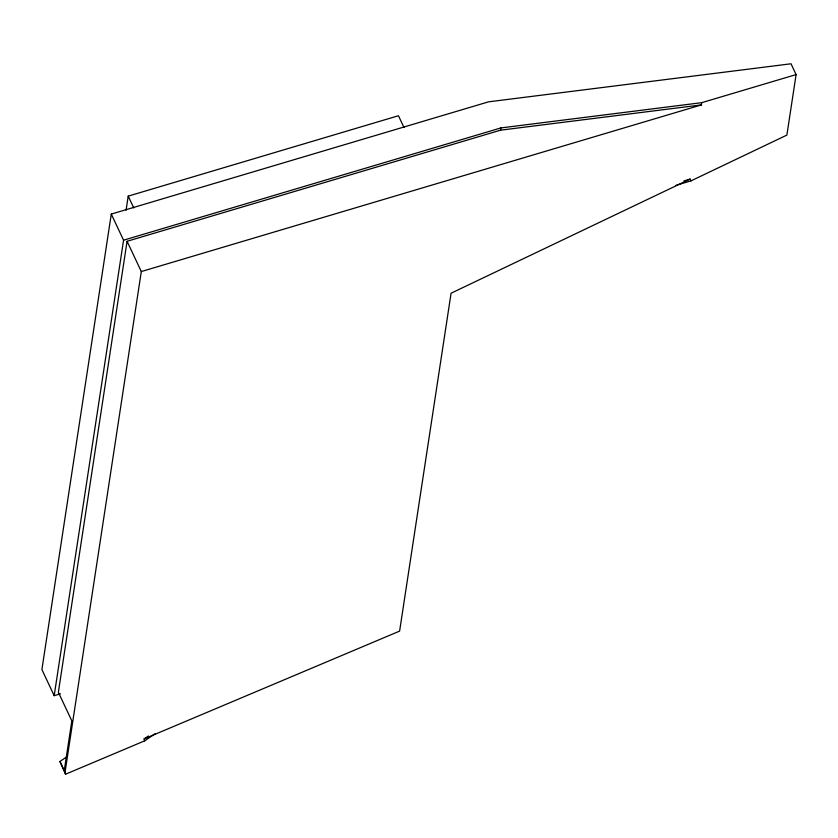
<?xml version="1.0" encoding="UTF-8"?>
<svg xmlns="http://www.w3.org/2000/svg" width="838" height="838" viewBox="0 0 838 838"><rect width="100%" height="100%" fill="white"/><g stroke="black" fill="none" stroke-linecap="round" stroke-linejoin="round"><path stroke-width="1.26" d="M675.994 185.334L691.004 180.861L786.882 135.086L796.1 74.592L791.02 63.782L488.606 101.827L111.286 214.088L41.9 669.572L54.187 695.676L60.43 693.822M126.077 210.181L128.214 196.134L398.448 115.738L403.989 127.502M54.187 695.676L123.563 240.192L111.286 214.088M796.1 74.592L701.752 102.665L701.416 104.907L500.548 130.183L127.072 241.292L58.367 692.293L71.827 720.89L64.254 770.614M155.397 733.554L144.628 740.855L65.553 774.218L65.039 772.28L141.308 271.554L127.072 241.292M500.548 130.183L500.883 127.931L701.752 102.665M65.553 774.218L59.948 761.47L66.432 757.081M144.628 740.855L144.105 738.917L148.41 735.994M691.004 180.861L690.114 179.091L451.074 293.227L399.611 631.108L144.105 738.917M683.86 180.956L690.114 179.091M123.563 240.192L500.883 127.931M141.308 271.554L701.416 104.907M128.214 196.134L133.745 207.897M59.948 761.47L65.039 772.28"/></g></svg>
